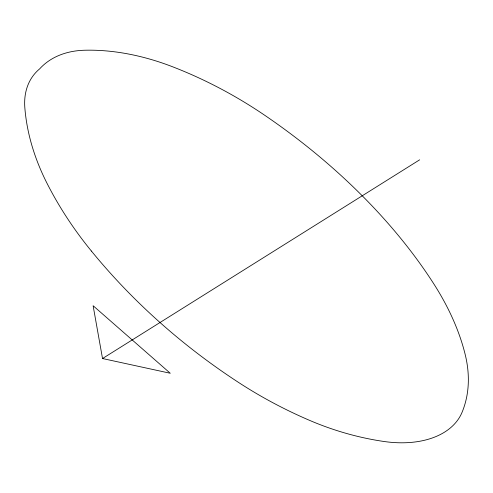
<?xml version="1.0" encoding="UTF-8"?>
<svg xmlns="http://www.w3.org/2000/svg" width="493" height="493" viewBox="0 0 493 493"><rect width="100%" height="100%" fill="white"/><g stroke="black" fill="none" stroke-linecap="round" stroke-linejoin="round"><path stroke-width="0.74" d="M102.526 358.534L170.27 373.263L93.115 305.728L102.526 358.534L419.642 159.824M91.402 251.048A734.909 641.609 -10.8 0 0 238.279 382.26A370.748 286.544 18.9 0 0 309.937 420.517A211.306 146.452 21.7 0 0 384.01 441.488A93.658 59.628 20.9 0 0 462.132 412.142A192.726 124.088 25.4 0 0 465.145 354.319A289.853 180.882 29.3 0 0 433.723 283.746A411.865 239.955 32.1 0 0 264.988 115.454A295.664 187.044 32.2 0 0 172.267 66.647A202.161 136.074 34 0 0 84.685 50.237A102.532 71.701 38.7 0 0 39.631 68.891A82.522 57.2 39.7 0 0 24.835 107.708A236.19 176.5 32.4 0 0 46.903 183.076A375.839 302.739 24.9 0 0 91.402 251.048"/></g></svg>
